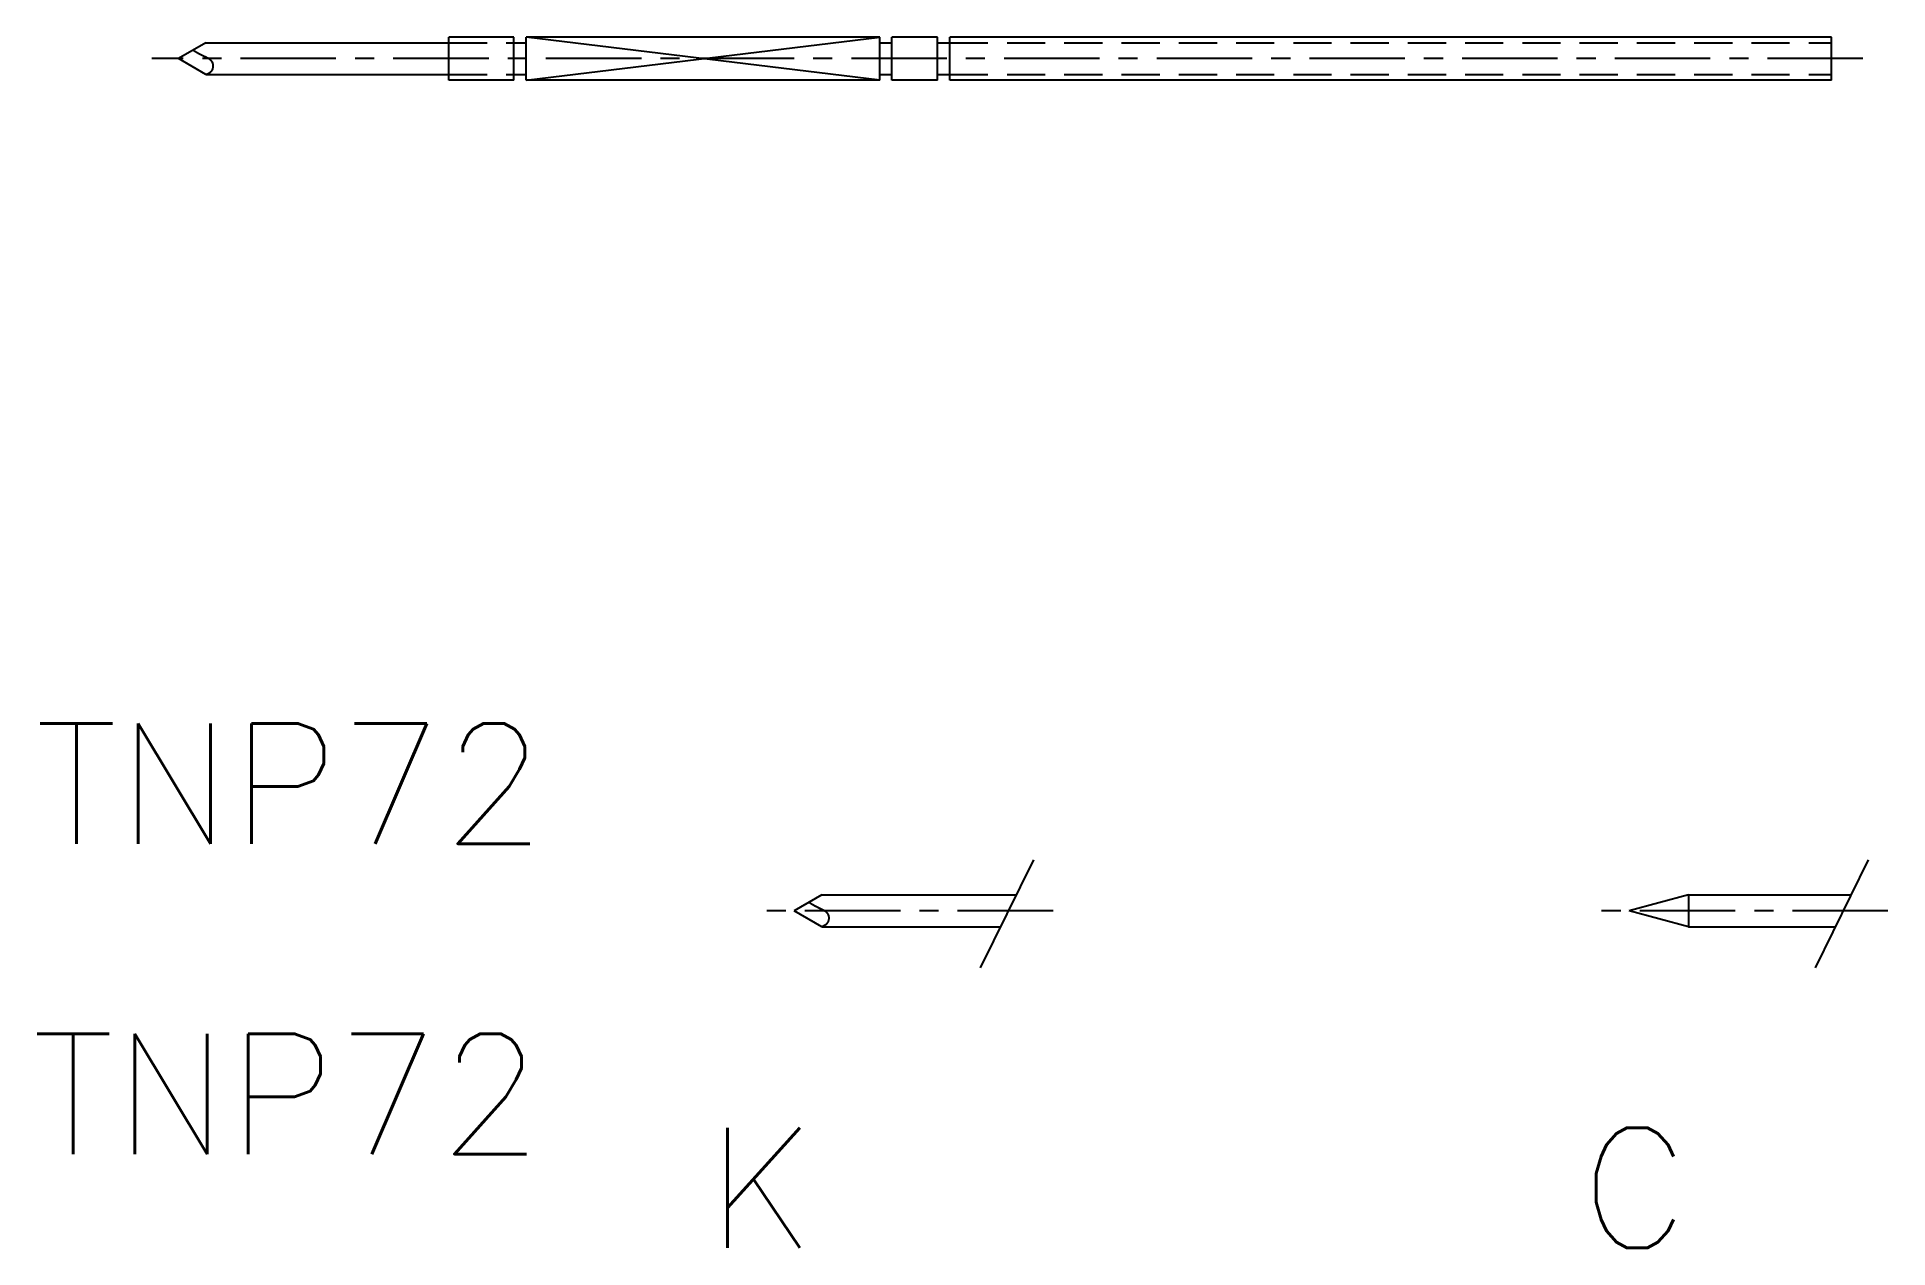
# Model space of a CAD drawing. Extents: x 40.6 to 71.4, y 23.4 to 43.5.
import ezdxf

# ---------------------------------------------------------------- set-up
doc = ezdxf.new("R2010")
doc.units = 0
doc.header["$LTSCALE"] = 0.05
doc.linetypes.add('CENTER', pattern=[50.8, 31.75, -6.35, 6.35, -6.35])
doc.linetypes.add('DASHED', pattern=[19.05, 12.7, -6.35])
doc.layers.get('0').update_dxf_attribs({"linetype": 'CONTINUOUS'})
doc.layers.add('CENTER', color=1, linetype='CENTER')
doc.styles.get("Standard").update_dxf_attribs({"font": 'txt.shx'})

msp = doc.modelspace()

# ---------------------------------------------------------------- linework, layer by layer
for p, q in [((47.459, 42.785), (47.459, 43.505)), ((48.54, 43.505), (47.459, 43.505)), ((48.54, 42.785), (48.54, 43.505)), ((48.743, 42.785), (48.743, 43.505)), ((48.743, 42.785), (54.625, 43.505)), ((54.625, 42.785), (48.743, 43.505)), ((54.625, 43.505), (48.743, 43.505)), ((54.625, 42.785), (54.625, 43.505)), ((54.827, 42.785), (54.827, 43.505)), ((55.588, 43.505), (54.827, 43.505)), ((55.588, 42.785), (55.588, 43.505)), ((70.459, 43.505), (55.791, 43.505)), ((55.791, 42.785), (55.791, 43.505)), ((70.459, 42.785), (70.459, 43.505)), ((43.418, 43.41), (42.959, 43.145)), ((43.418, 42.88), (42.959, 43.145)), ((43.418, 43.41), (47.459, 43.41)), ((48.54, 43.41), (48.743, 43.41)), ((54.625, 43.41), (54.827, 43.41)), ((55.588, 43.41), (55.791, 43.41)), ((43.418, 42.88), (47.459, 42.88)), ((48.54, 42.88), (48.743, 42.88)), ((54.625, 42.88), (54.827, 42.88)), ((55.588, 42.88), (55.791, 42.88)), ((48.54, 42.785), (47.459, 42.785)), ((54.625, 42.785), (48.743, 42.785)), ((55.588, 42.785), (54.827, 42.785)), ((70.459, 42.785), (55.791, 42.785)), ((56.303, 28.027), (57.187, 29.82)), ((70.191, 28.027), (71.074, 29.82)), ((53.661, 29.238), (53.202, 28.973)), ((53.661, 28.708), (53.202, 28.973)), ((53.661, 29.238), (56.9, 29.238)), ((68.079, 29.238), (67.09, 28.973)), ((68.079, 28.708), (67.09, 28.973)), ((68.079, 29.238), (70.788, 29.238)), ((68.079, 29.238), (68.079, 28.708)), ((53.661, 28.708), (56.639, 28.708)), ((68.079, 28.708), (70.527, 28.708))]:
    msp.add_line(p, q)
at = {"color": 3, "linetype": 'DASHED'}
for p, q in [((47.459, 43.41), (48.54, 43.41)), ((55.791, 43.41), (70.459, 43.41)), ((47.459, 42.88), (48.54, 42.88)), ((55.791, 42.88), (70.459, 42.88))]:
    msp.add_line(p, q, dxfattribs=at)
for points in [[(43.418, 42.88, 0), (43.42, 42.881, 0), (43.423, 42.883, 0), (43.426, 42.884, 0), (43.428, 42.886, 0), (43.431, 42.887, 0), (43.434, 42.888, 0), (43.436, 42.89, 0), (43.439, 42.891, 0), (43.442, 42.892, 0), (43.444, 42.894, 0), (43.447, 42.895, 0), (43.45, 42.896, 0), (43.453, 42.898, 0), (43.455, 42.899, 0), (43.458, 42.901, 0), (43.461, 42.902, 0), (43.463, 42.903, 0), (43.466, 42.905, 0), (43.469, 42.906, 0), (43.471, 42.908, 0), (43.474, 42.909, 0), (43.477, 42.911, 0), (43.479, 42.913, 0), (43.482, 42.914, 0), (43.484, 42.916, 0), (43.487, 42.917, 0), (43.489, 42.919, 0), (43.491, 42.921, 0), (43.494, 42.923, 0), (43.496, 42.925, 0), (43.498, 42.926, 0), (43.501, 42.928, 0), (43.503, 42.93, 0), (43.505, 42.932, 0), (43.507, 42.934, 0), (43.509, 42.937, 0), (43.511, 42.939, 0), (43.513, 42.941, 0), (43.515, 42.943, 0), (43.516, 42.946, 0), (43.518, 42.948, 0), (43.52, 42.951, 0), (43.521, 42.953, 0), (43.523, 42.956, 0), (43.524, 42.959, 0), (43.526, 42.961, 0), (43.527, 42.964, 0), (43.528, 42.967, 0), (43.529, 42.97, 0), (43.531, 42.973, 0), (43.532, 42.976, 0), (43.533, 42.979, 0), (43.534, 42.982, 0), (43.534, 42.985, 0), (43.535, 42.988, 0), (43.536, 42.991, 0), (43.537, 42.994, 0), (43.537, 42.997, 0), (43.538, 43, 0), (43.538, 43.004, 0), (43.539, 43.007, 0), (43.539, 43.01, 0), (43.539, 43.013, 0), (43.539, 43.016, 0), (43.539, 43.02, 0), (43.54, 43.023, 0), (43.54, 43.026, 0), (43.539, 43.029, 0), (43.539, 43.032, 0), (43.539, 43.035, 0), (43.539, 43.039, 0), (43.539, 43.042, 0), (43.538, 43.045, 0), (43.538, 43.048, 0), (43.537, 43.051, 0), (43.536, 43.054, 0), (43.536, 43.057, 0), (43.535, 43.06, 0), (43.534, 43.063, 0), (43.533, 43.066, 0), (43.532, 43.068, 0), (43.532, 43.071, 0), (43.531, 43.074, 0), (43.529, 43.077, 0), (43.528, 43.079, 0), (43.527, 43.082, 0), (43.526, 43.084, 0), (43.524, 43.087, 0), (43.523, 43.089, 0), (43.521, 43.092, 0), (43.52, 43.094, 0), (43.518, 43.096, 0), (43.517, 43.099, 0), (43.515, 43.101, 0), (43.513, 43.103, 0), (43.511, 43.105, 0), (43.51, 43.107, 0), (43.508, 43.109, 0), (43.506, 43.111, 0), (43.504, 43.114, 0), (43.502, 43.115, 0), (43.5, 43.117, 0), (43.498, 43.119, 0), (43.495, 43.121, 0), (43.493, 43.123, 0), (43.491, 43.125, 0), (43.489, 43.127, 0), (43.487, 43.129, 0), (43.484, 43.13, 0), (43.482, 43.132, 0), (43.48, 43.134, 0), (43.477, 43.135, 0), (43.475, 43.137, 0), (43.472, 43.139, 0), (43.47, 43.14, 0), (43.468, 43.142, 0), (43.465, 43.143, 0), (43.463, 43.145, 0), (43.46, 43.146, 0), (43.458, 43.148, 0), (43.455, 43.149, 0), (43.453, 43.151, 0), (43.45, 43.152, 0), (43.447, 43.154, 0), (43.445, 43.155, 0), (43.442, 43.156, 0), (43.44, 43.158, 0), (43.437, 43.159, 0), (43.434, 43.16, 0), (43.432, 43.162, 0), (43.429, 43.163, 0), (43.426, 43.164, 0), (43.424, 43.165, 0), (43.421, 43.167, 0), (43.419, 43.168, 0), (43.416, 43.169, 0), (43.413, 43.17, 0), (43.411, 43.172, 0), (43.408, 43.173, 0), (43.406, 43.174, 0), (43.403, 43.175, 0), (43.401, 43.176, 0), (43.398, 43.177, 0), (43.395, 43.178, 0), (43.393, 43.18, 0), (43.39, 43.181, 0), (43.388, 43.182, 0), (43.386, 43.183, 0), (43.383, 43.184, 0), (43.381, 43.185, 0), (43.378, 43.186, 0), (43.376, 43.188, 0), (43.374, 43.189, 0), (43.371, 43.19, 0), (43.369, 43.191, 0), (43.367, 43.192, 0), (43.364, 43.193, 0), (43.362, 43.194, 0), (43.36, 43.195, 0), (43.358, 43.196, 0), (43.355, 43.197, 0), (43.353, 43.199, 0), (43.351, 43.2, 0), (43.349, 43.201, 0), (43.346, 43.202, 0), (43.344, 43.203, 0), (43.342, 43.204, 0), (43.34, 43.205, 0), (43.337, 43.206, 0), (43.335, 43.208, 0), (43.333, 43.209, 0), (43.331, 43.21, 0), (43.329, 43.211, 0), (43.327, 43.212, 0), (43.324, 43.213, 0), (43.322, 43.215, 0), (43.32, 43.216, 0), (43.318, 43.217, 0), (43.316, 43.218, 0), (43.313, 43.219, 0), (43.311, 43.221, 0), (43.309, 43.222, 0), (43.306, 43.223, 0), (43.304, 43.224, 0), (43.302, 43.225, 0), (43.3, 43.227, 0), (43.297, 43.228, 0), (43.295, 43.229, 0), (43.293, 43.231, 0), (43.291, 43.232, 0), (43.288, 43.233, 0), (43.286, 43.235, 0), (43.283, 43.236, 0), (43.281, 43.237, 0), (43.279, 43.239, 0), (43.276, 43.24, 0), (43.274, 43.241, 0), (43.271, 43.243, 0), (43.269, 43.244, 0), (43.266, 43.246, 0), (43.264, 43.247, 0), (43.261, 43.249, 0), (43.258, 43.25, 0), (43.256, 43.252, 0), (43.253, 43.253, 0), (43.25, 43.255, 0), (43.248, 43.256, 0), (43.245, 43.258, 0), (43.242, 43.259, 0), (43.239, 43.261, 0), (43.236, 43.263, 0), (43.233, 43.264, 0), (43.23, 43.266, 0), (43.227, 43.267, 0), (43.224, 43.269, 0), (43.221, 43.271, 0), (43.218, 43.273, 0), (43.215, 43.274, 0), (43.212, 43.276, 0), (43.209, 43.278, 0), (43.206, 43.28, 0), (43.202, 43.282, 0), (43.199, 43.284, 0)], [(53.661, 28.708, 0), (53.664, 28.709, 0), (53.667, 28.711, 0), (53.669, 28.712, 0), (53.672, 28.714, 0), (53.675, 28.715, 0), (53.677, 28.716, 0), (53.68, 28.718, 0), (53.683, 28.719, 0), (53.685, 28.721, 0), (53.688, 28.722, 0), (53.691, 28.723, 0), (53.694, 28.725, 0), (53.696, 28.726, 0), (53.699, 28.727, 0), (53.702, 28.729, 0), (53.704, 28.73, 0), (53.707, 28.732, 0), (53.71, 28.733, 0), (53.712, 28.735, 0), (53.715, 28.736, 0), (53.718, 28.738, 0), (53.72, 28.739, 0), (53.723, 28.741, 0), (53.725, 28.742, 0), (53.728, 28.744, 0), (53.73, 28.746, 0), (53.733, 28.747, 0), (53.735, 28.749, 0), (53.737, 28.751, 0), (53.74, 28.753, 0), (53.742, 28.755, 0), (53.744, 28.756, 0), (53.746, 28.759, 0), (53.748, 28.761, 0), (53.75, 28.763, 0), (53.752, 28.765, 0), (53.754, 28.767, 0), (53.756, 28.769, 0), (53.758, 28.771, 0), (53.76, 28.774, 0), (53.762, 28.776, 0), (53.763, 28.779, 0), (53.765, 28.781, 0), (53.766, 28.784, 0), (53.768, 28.787, 0), (53.769, 28.789, 0), (53.77, 28.792, 0), (53.772, 28.795, 0), (53.773, 28.798, 0), (53.774, 28.801, 0), (53.775, 28.804, 0), (53.776, 28.807, 0), (53.777, 28.81, 0), (53.778, 28.813, 0), (53.779, 28.816, 0), (53.779, 28.819, 0), (53.78, 28.822, 0), (53.781, 28.825, 0), (53.781, 28.829, 0), (53.782, 28.832, 0), (53.782, 28.835, 0), (53.782, 28.838, 0), (53.783, 28.841, 0), (53.783, 28.845, 0), (53.783, 28.848, 0), (53.783, 28.851, 0), (53.783, 28.854, 0), (53.783, 28.857, 0), (53.783, 28.86, 0), (53.783, 28.864, 0), (53.782, 28.867, 0), (53.782, 28.87, 0), (53.782, 28.873, 0), (53.781, 28.876, 0), (53.781, 28.879, 0), (53.78, 28.882, 0), (53.779, 28.885, 0), (53.779, 28.888, 0), (53.778, 28.891, 0), (53.777, 28.894, 0), (53.776, 28.896, 0), (53.775, 28.899, 0), (53.774, 28.902, 0), (53.773, 28.905, 0), (53.772, 28.907, 0), (53.77, 28.91, 0), (53.769, 28.912, 0), (53.768, 28.915, 0), (53.766, 28.917, 0), (53.765, 28.92, 0), (53.763, 28.922, 0), (53.762, 28.924, 0), (53.76, 28.927, 0), (53.758, 28.929, 0), (53.757, 28.931, 0), (53.755, 28.933, 0), (53.753, 28.936, 0), (53.751, 28.938, 0), (53.749, 28.94, 0), (53.747, 28.942, 0), (53.745, 28.944, 0), (53.743, 28.946, 0), (53.741, 28.948, 0), (53.739, 28.95, 0), (53.737, 28.951, 0), (53.735, 28.953, 0), (53.732, 28.955, 0), (53.73, 28.957, 0), (53.728, 28.959, 0), (53.725, 28.96, 0), (53.723, 28.962, 0), (53.721, 28.964, 0), (53.718, 28.965, 0), (53.716, 28.967, 0), (53.714, 28.968, 0), (53.711, 28.97, 0), (53.709, 28.972, 0), (53.706, 28.973, 0), (53.704, 28.975, 0), (53.701, 28.976, 0), (53.699, 28.977, 0), (53.696, 28.979, 0), (53.693, 28.98, 0), (53.691, 28.982, 0), (53.688, 28.983, 0), (53.686, 28.985, 0), (53.683, 28.986, 0), (53.68, 28.987, 0), (53.678, 28.988, 0), (53.675, 28.99, 0), (53.672, 28.991, 0), (53.67, 28.992, 0), (53.667, 28.994, 0), (53.665, 28.995, 0), (53.662, 28.996, 0), (53.659, 28.997, 0), (53.657, 28.998, 0), (53.654, 29, 0), (53.652, 29.001, 0), (53.649, 29.002, 0), (53.647, 29.003, 0), (53.644, 29.004, 0), (53.641, 29.006, 0), (53.639, 29.007, 0), (53.636, 29.008, 0), (53.634, 29.009, 0), (53.631, 29.01, 0), (53.629, 29.011, 0), (53.627, 29.012, 0), (53.624, 29.013, 0), (53.622, 29.015, 0), (53.619, 29.016, 0), (53.617, 29.017, 0), (53.615, 29.018, 0), (53.612, 29.019, 0), (53.61, 29.02, 0), (53.608, 29.021, 0), (53.605, 29.022, 0), (53.603, 29.023, 0), (53.601, 29.025, 0), (53.599, 29.026, 0), (53.596, 29.027, 0), (53.594, 29.028, 0), (53.592, 29.029, 0), (53.59, 29.03, 0), (53.588, 29.031, 0), (53.585, 29.032, 0), (53.583, 29.034, 0), (53.581, 29.035, 0), (53.579, 29.036, 0), (53.577, 29.037, 0), (53.574, 29.038, 0), (53.572, 29.039, 0), (53.57, 29.041, 0), (53.568, 29.042, 0), (53.566, 29.043, 0), (53.563, 29.044, 0), (53.561, 29.045, 0), (53.559, 29.046, 0), (53.557, 29.048, 0), (53.554, 29.049, 0), (53.552, 29.05, 0), (53.55, 29.051, 0), (53.548, 29.052, 0), (53.545, 29.054, 0), (53.543, 29.055, 0), (53.541, 29.056, 0), (53.539, 29.058, 0), (53.536, 29.059, 0), (53.534, 29.06, 0), (53.532, 29.061, 0), (53.529, 29.063, 0), (53.527, 29.064, 0), (53.524, 29.065, 0), (53.522, 29.067, 0), (53.52, 29.068, 0), (53.517, 29.07, 0), (53.515, 29.071, 0), (53.512, 29.072, 0), (53.51, 29.074, 0), (53.507, 29.075, 0), (53.504, 29.077, 0), (53.502, 29.078, 0), (53.499, 29.08, 0), (53.496, 29.081, 0), (53.494, 29.083, 0), (53.491, 29.084, 0), (53.488, 29.086, 0), (53.486, 29.087, 0), (53.483, 29.089, 0), (53.48, 29.091, 0), (53.477, 29.092, 0), (53.474, 29.094, 0), (53.471, 29.096, 0), (53.468, 29.097, 0), (53.465, 29.099, 0), (53.462, 29.101, 0), (53.459, 29.103, 0), (53.456, 29.104, 0), (53.452, 29.106, 0), (53.449, 29.108, 0), (53.446, 29.11, 0), (53.443, 29.112, 0)]]:
    msp.add_polyline3d(points)
at = {"layer": 'CENTER'}
for p, q in [((70.981, 43.145), (42.515, 43.145)), ((57.509, 28.973), (52.604, 28.973)), ((71.397, 28.973), (66.492, 28.973))]:
    msp.add_line(p, q, dxfattribs=at)

# ---------------------------------------------------------------- texts
for s, p in [('TNP72', (40.577, 30.089)), ('TNP72', (40.522, 24.928)), ('K', (51.753, 23.365)), ('C', (66.284, 23.365))]:
    msp.add_text(s, height=2).set_placement(p)

doc.saveas('drawing.dxf')
